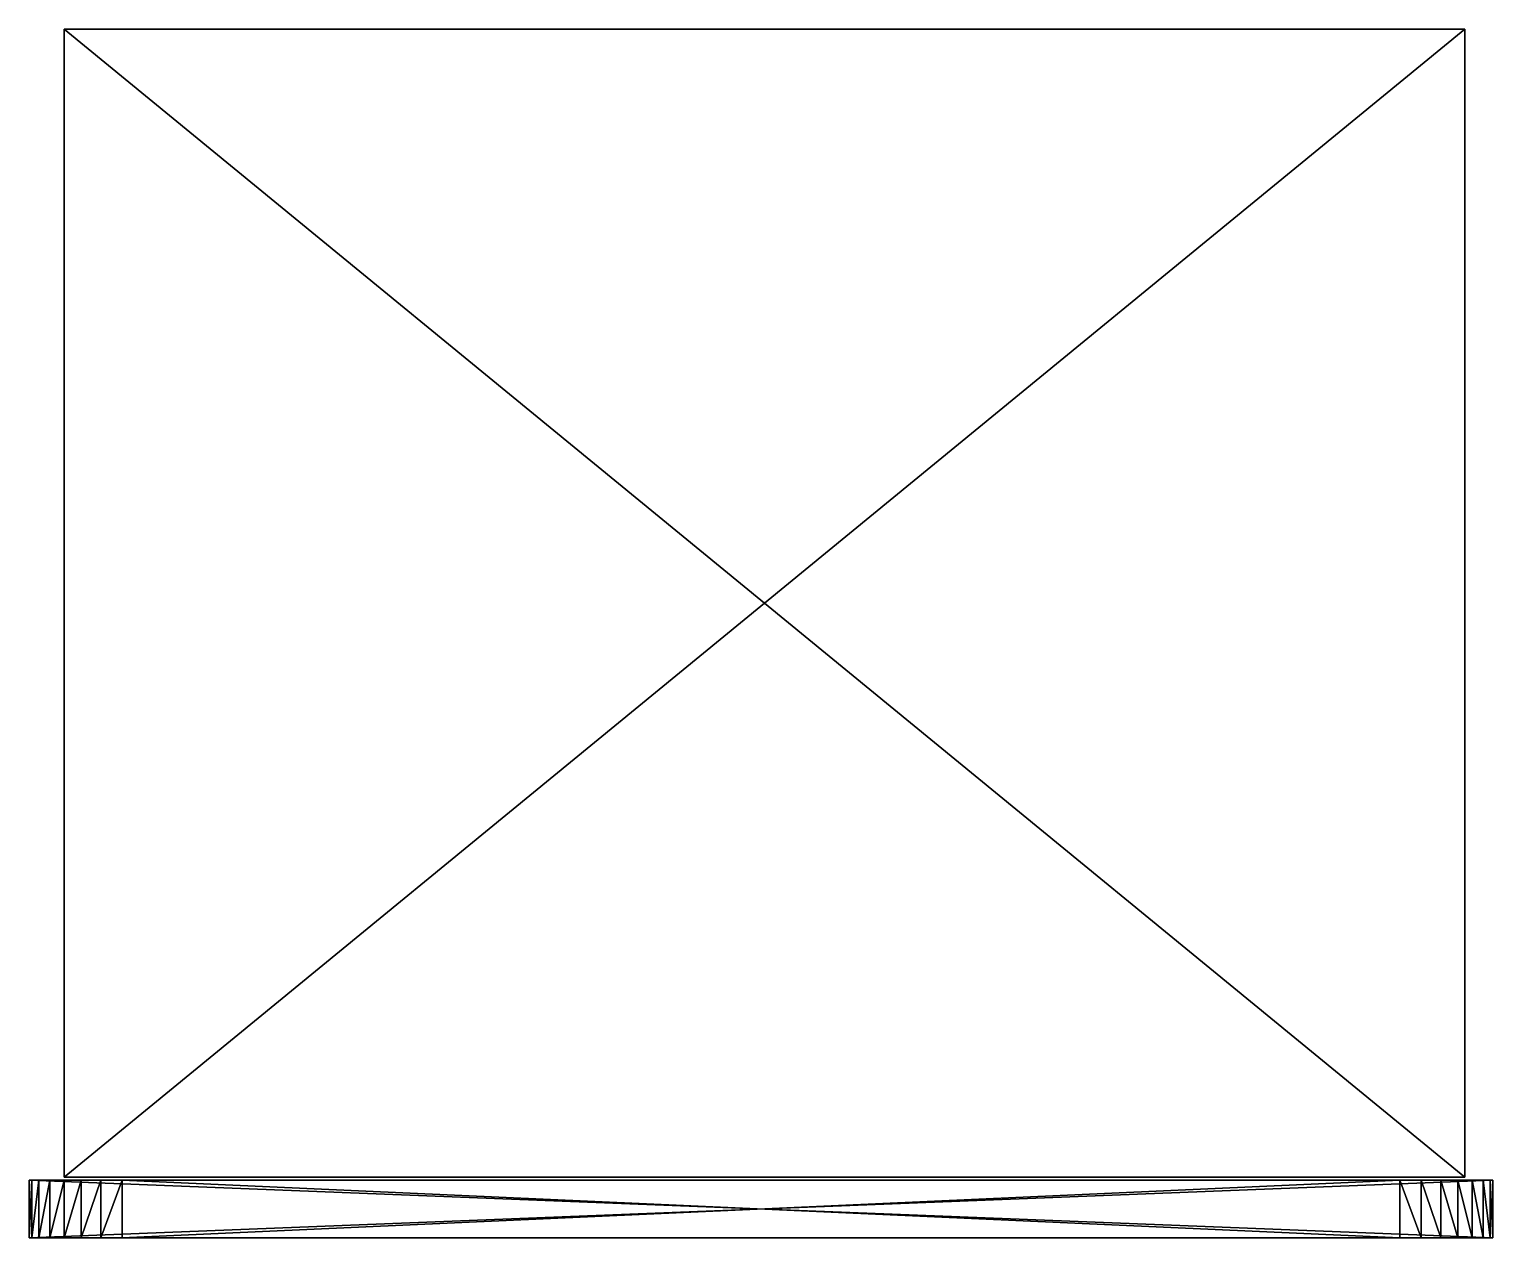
# Model space of a CAD drawing. Header units: centimetres. Extents: x -254 to 254, y -210 to 210.
import ezdxf

# ---------------------------------------------------------------- set-up
doc = ezdxf.new("R2010")
doc.units = ezdxf.units.CM
doc.layers.add('beige', color=7, linetype='Continuous', true_color=0xb1581b)
doc.layers.add('grey', color=7, linetype='Continuous', true_color=0xb1581b)

msp = doc.modelspace()

# ---------------------------------------------------------------- meshes
at = {"layer": 'beige', "color": 93, "true_color": 0x57e157}
mesh = msp.add_polyface(dxfattribs=at)
corners = [(-221.97, -189.96, 210.04), (-229.36, -189.96, 209.19), (-236.15, -189.96, 206.76), (-242.14, -189.96, 202.95), (-247.14, -189.96, 197.96), (-250.95, -189.96, 191.97), (-253.38, -189.96, 185.18), (-254.23, -189.96, 177.79), (-221.97, -209.96, 210.04), (-229.36, -209.96, 209.19), (-236.15, -209.96, 206.76), (-242.14, -209.96, 202.95), (-247.14, -209.96, 197.96), (-250.95, -209.96, 191.97), (-253.38, -209.96, 185.18), (-254.23, -209.96, 177.79), (-221.97, -189.96, -205.76), (-229.36, -189.96, -204.91), (-229.36, -209.96, -204.91), (-221.97, -209.96, -205.76), (-236.15, -189.96, -202.48), (-236.15, -209.96, -202.48), (-242.14, -189.96, -198.67), (-242.14, -209.96, -198.67), (-247.14, -189.96, -193.67), (-247.14, -209.96, -193.67), (-250.95, -189.96, -187.68), (-250.95, -209.96, -187.68), (-253.38, -189.96, -180.89), (-253.38, -209.96, -180.89), (-254.23, -189.96, -173.5), (-254.23, -209.96, -173.5), (221.97, -189.96, 210.04), (229.36, -189.96, 209.19), (229.36, -209.96, 209.19), (221.97, -209.96, 210.04), (236.15, -189.96, 206.76), (236.15, -209.96, 206.76), (242.14, -189.96, 202.95), (242.14, -209.96, 202.95), (247.14, -189.96, 197.96), (247.14, -209.96, 197.96), (250.95, -189.96, 191.97), (250.95, -209.96, 191.97), (253.38, -189.96, 185.18), (253.38, -209.96, 185.18), (254.23, -189.96, 177.79), (254.23, -209.96, 177.79), (254.23, -189.96, -173.5), (254.23, -209.96, -173.5), (221.97, -189.96, -205.76), (229.36, -189.96, -204.91), (236.15, -189.96, -202.48), (242.14, -189.96, -198.67), (247.14, -189.96, -193.67), (250.95, -189.96, -187.68), (253.38, -189.96, -180.89), (253.38, -209.96, -180.89), (250.95, -209.96, -187.68), (247.14, -209.96, -193.67), (242.14, -209.96, -198.67), (236.15, -209.96, -202.48), (229.36, -209.96, -204.91), (221.97, -209.96, -205.76), (-254.23, -189.96, 5.94), (-254.23, -209.96, 5.94), (254.23, -189.96, 5.94), (254.23, -209.96, 5.94), (-254.23, -189.96, -1.66), (-254.23, -209.96, -1.66), (254.23, -189.96, -1.66), (254.23, -209.96, -1.66)]
mesh.append_faces([[corners[k] for k in face] for face in [(66, 7, 5), (5, 3, 1), (1, 32, 36), (5, 1, 36), (66, 5, 36), (66, 36, 40), (44, 66, 40), (37, 35, 9), (9, 11, 13), (37, 9, 13), (13, 15, 67), (37, 13, 67), (37, 67, 45), (41, 37, 45), (55, 53, 51), (51, 16, 20), (20, 24, 28), (51, 20, 28), (55, 51, 28), (55, 28, 68), (48, 55, 68), (27, 23, 18), (18, 63, 61), (61, 59, 57), (18, 61, 57), (27, 18, 57), (27, 57, 71), (31, 27, 71)]], dxfattribs={"vtx0": -1, "vtx1": -1, "vtx2": -1, "color": 93})
mesh.append_faces([[corners[k] for k in face] for face in [(42, 44, 40), (43, 41, 45), (70, 48, 68), (69, 31, 71)]], dxfattribs={"vtx1": -1, "color": 93})
mesh.append_faces([[corners[k] for k in face] for face in [(9, 8, 0), (0, 1, 9), (10, 9, 1), (1, 2, 10), (11, 10, 2), (2, 3, 11), (12, 11, 3), (3, 4, 12), (13, 12, 4), (4, 5, 13), (14, 13, 5), (5, 6, 14), (15, 14, 6), (6, 7, 15), (64, 65, 15), (15, 7, 64), (18, 17, 16), (16, 19, 18), (21, 20, 17), (17, 18, 21), (23, 22, 20), (20, 21, 23), (25, 24, 22), (22, 23, 25), (27, 26, 24), (24, 25, 27), (29, 28, 26), (26, 27, 29), (31, 30, 28), (28, 29, 31), (34, 33, 32), (32, 35, 34), (37, 36, 33), (33, 34, 37), (39, 38, 36), (36, 37, 39), (41, 40, 38), (38, 39, 41), (43, 42, 40), (40, 41, 43), (45, 44, 42), (42, 43, 45), (47, 46, 44), (44, 45, 47), (47, 67, 66), (66, 46, 47), (44, 46, 66), (66, 64, 7), (7, 6, 5), (5, 4, 3), (3, 2, 1), (1, 0, 32), (32, 33, 36), (36, 38, 40), (41, 39, 37), (37, 34, 35), (35, 8, 9), (9, 10, 11), (11, 12, 13), (13, 14, 15), (15, 65, 67), (67, 47, 45), (62, 63, 50), (50, 51, 62), (61, 62, 51), (51, 52, 61), (60, 61, 52), (52, 53, 60), (59, 60, 53), (53, 54, 59), (58, 59, 54), (54, 55, 58), (57, 58, 55), (55, 56, 57), (49, 57, 56), (56, 48, 49), (8, 35, 32), (32, 0, 8), (16, 50, 63), (63, 19, 16), (30, 31, 69), (69, 68, 30), (49, 48, 70), (70, 71, 49), (48, 56, 55), (55, 54, 53), (53, 52, 51), (51, 50, 16), (16, 17, 20), (20, 22, 24), (24, 26, 28), (28, 30, 68), (31, 29, 27), (27, 25, 23), (23, 21, 18), (18, 19, 63), (63, 62, 61), (61, 60, 59), (59, 58, 57), (57, 49, 71), (66, 67, 65), (65, 64, 66), (71, 70, 68), (68, 69, 71)]], dxfattribs={"vtx2": -1, "color": 93})
at = {"layer": 'grey', "color": 93, "true_color": 0x57e157}
mesh = msp.add_polyface(dxfattribs=at)
corners = [(244.48, 209.96, 177.21), (-242.08, 209.96, 177.21), (-242.08, 209.96, -210.04), (244.48, 209.96, -210.04), (244.48, -188.91, 177.21), (-242.08, -188.91, 177.21), (-242.08, -188.91, -210.04), (244.48, -188.91, -210.04), (-242.08, 209.96, 160.62), (-242.08, 209.96, -193.45), (-242.08, -188.91, -193.45), (-242.08, -188.91, 160.62), (244.48, 209.96, -193.45), (244.48, 209.96, 160.62), (244.48, -188.91, 160.62), (244.48, -188.91, -193.45), (-242.08, 209.96, 159.09), (-242.08, 209.96, -191.92), (-242.08, -188.91, -191.92), (-242.08, -188.91, 159.09), (244.48, 209.96, -191.92), (244.48, 209.96, 159.09), (244.48, -188.91, 159.09), (244.48, -188.91, -191.92)]
mesh.append_faces([[corners[k] for k in face] for face in [(5, 4, 0), (0, 1, 5), (17, 18, 19), (19, 16, 17), (7, 6, 2), (2, 3, 7), (21, 22, 23), (23, 20, 21), (16, 21, 20), (20, 17, 16), (22, 19, 18), (18, 23, 22), (2, 6, 10), (10, 9, 2), (5, 1, 8), (8, 11, 5), (0, 4, 14), (14, 13, 0), (7, 3, 12), (12, 15, 7), (1, 0, 13), (13, 8, 1), (3, 2, 9), (9, 12, 3), (4, 5, 11), (11, 14, 4), (6, 7, 15), (15, 10, 6), (13, 14, 11), (11, 8, 13), (22, 21, 16), (16, 19, 22), (20, 23, 18), (18, 17, 20), (15, 12, 9), (9, 10, 15)]], dxfattribs={"vtx2": -1, "color": 93})

doc.saveas('drawing.dxf')
